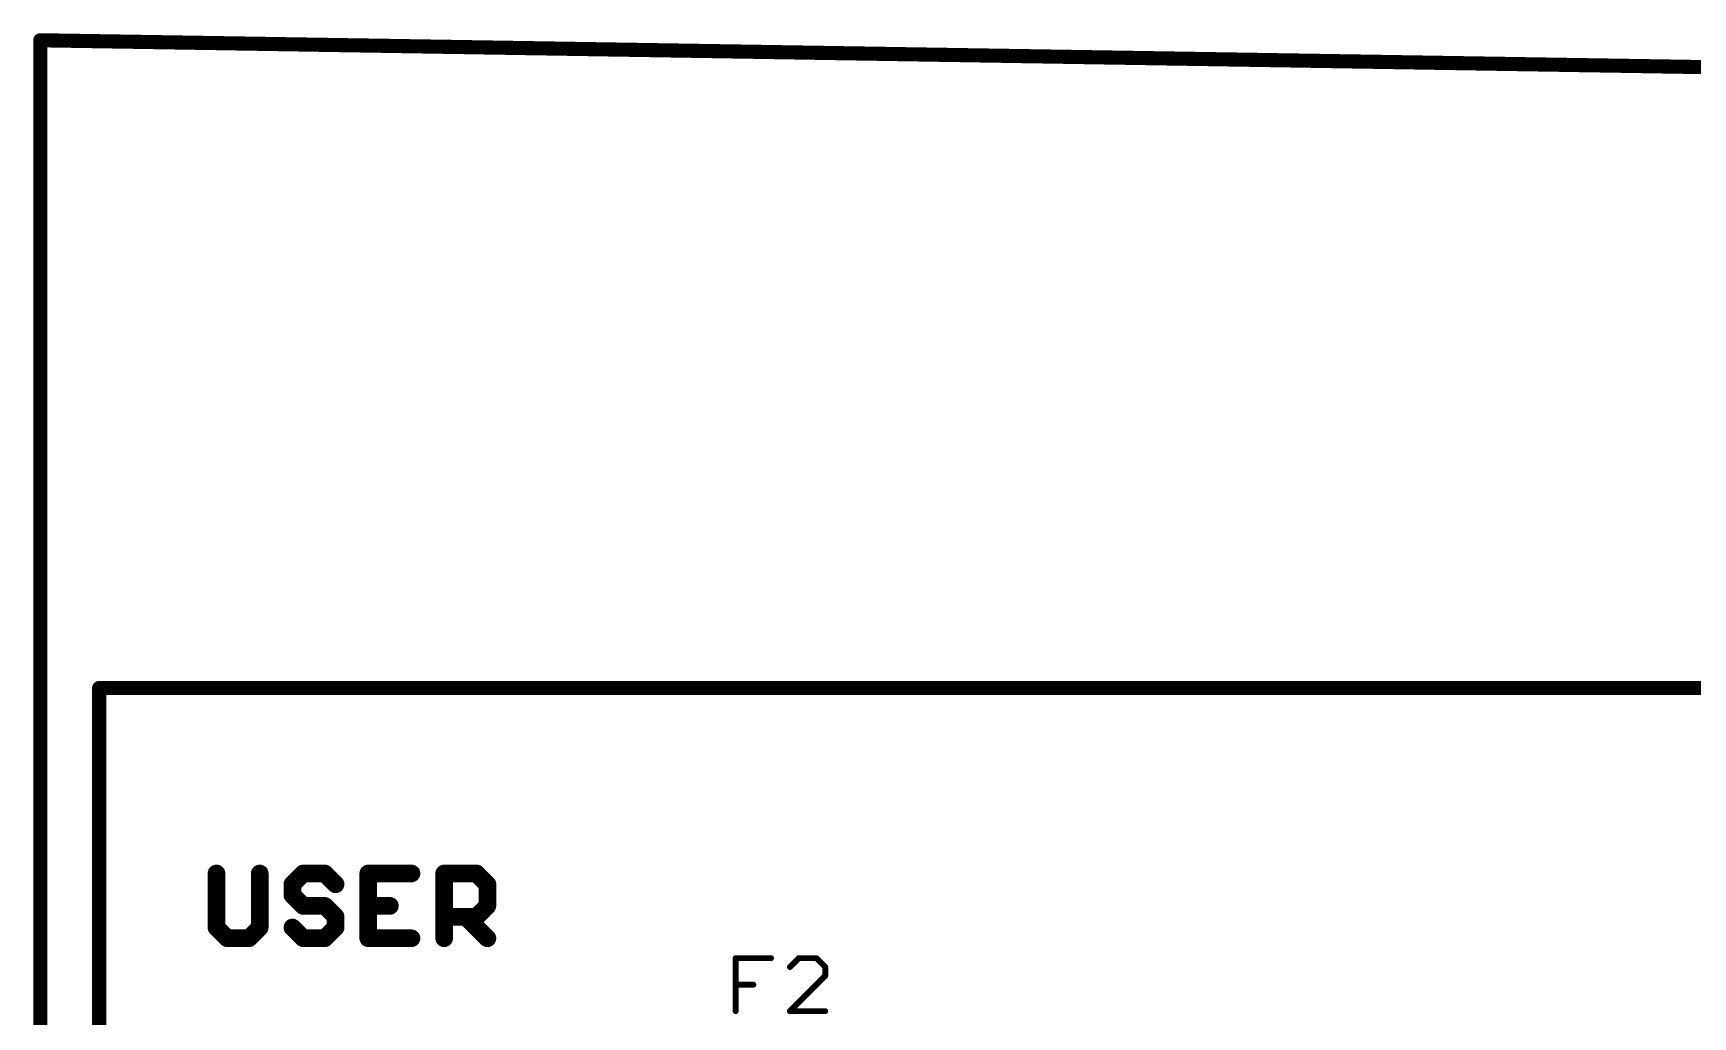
# Model space of a CAD drawing. Extents: x -1 to 156, y 2 to 108.
# Drawn here: x -1.42 to 34.38, y 86.89 to 108.1 of the extents above; entities that cross this region are included whole.
import ezdxf

# ---------------------------------------------------------------- set-up
doc = ezdxf.new("R2010")
doc.units = 0
for name, color, linetype in [('1', 22, 'CONTINUOUS'), ('16', 175, 'CONTINUOUS'), ('20', 7, 'CONTINUOUS'), ('25', 253, 'CONTINUOUS')]:
    doc.layers.add(name, color=color, linetype=linetype)

msp = doc.modelspace()

# ---------------------------------------------------------------- linework, layer by layer
at = {"layer": '1'}
for points, const_width in [([(-1.27, 107.95), (156.21, 105.41)], 0.3048), ([(-1.27, 6.35), (-1.27, 107.95)], 0.3048), ([(2.5319, 89.9807), (2.5319, 88.8155)], 0.381), ([(3.464, 88.8155), (3.464, 89.9807)], 0.381), ([(4.4021, 89.9807), (4.169, 89.7477)], 0.381), ([(4.169, 89.7477), (4.169, 89.5146)], 0.381), ([(4.8681, 89.9807), (4.4021, 89.9807)], 0.381), ([(5.1012, 89.7477), (4.8681, 89.9807)], 0.381), ([(6.7383, 89.9807), (5.8062, 89.9807)], 0.381), ([(5.8062, 89.9807), (5.8062, 88.5825)], 0.381), ([(7.4433, 88.5825), (7.4433, 89.9807)], 0.381), ([(7.4433, 89.9807), (8.1424, 89.9807)], 0.381), ([(8.1424, 89.9807), (8.3755, 89.7477)], 0.381), ([(8.3755, 89.7477), (8.3755, 89.2816)], 0.381), ([(4.169, 89.5146), (4.4021, 89.2816)], 0.381), ([(4.4021, 89.2816), (4.8681, 89.2816)], 0.381), ([(4.8681, 89.2816), (5.1012, 89.0486)], 0.381), ([(5.1012, 89.0486), (5.1012, 88.8155)], 0.381), ([(5.8062, 89.2816), (6.2722, 89.2816)], 0.381), ([(8.1424, 89.0486), (7.4433, 89.0486)], 0.381), ([(7.9094, 89.0486), (8.3755, 88.5825)], 0.381), ([(8.3755, 89.2816), (8.1424, 89.0486)], 0.381), ([(2.5319, 88.8155), (2.7649, 88.5825)], 0.381), ([(3.231, 88.5825), (3.464, 88.8155)], 0.381), ([(4.4021, 88.5825), (4.169, 88.8155)], 0.381), ([(5.1012, 88.8155), (4.8681, 88.5825)], 0.381), ([(2.7649, 88.5825), (3.231, 88.5825)], 0.381), ([(4.8681, 88.5825), (4.4021, 88.5825)], 0.381), ([(5.8062, 88.5825), (6.7383, 88.5825)], 0.381)]:
    msp.add_lwpolyline(points, dxfattribs=dict(at, const_width=const_width))
for points, const_width in [([(-1.2688, 108.0262, 1), (-1.2712, 107.8738)], 0.1524), ([(-1.1938, 107.95, 1), (-1.3462, 107.95)], 0.1524), ([(2.6271, 89.9807, 1), (2.4366, 89.9807)], 0.1905), ([(3.5592, 89.9807, 1), (3.3687, 89.9807)], 0.1905), ([(4.2643, 89.7477, 1), (4.0738, 89.7477)], 0.1905), ([(4.1017, 89.815, 1), (4.2364, 89.6803)], 0.1905), ([(4.4021, 90.0759, 1), (4.4021, 89.8854)], 0.1905), ([(4.4694, 89.9133, 1), (4.3347, 90.048)], 0.1905), ([(4.9355, 90.048, 1), (4.8008, 89.9133)], 0.1905), ([(4.8681, 89.8854, 1), (4.8681, 90.0759)], 0.1905), ([(5.0338, 89.6803, 1), (5.1685, 89.815)], 0.1905), ([(5.9014, 89.9807, 1), (5.7109, 89.9807)], 0.1905), ([(5.8062, 90.0759, 1), (5.8062, 89.8854)], 0.1905), ([(6.7383, 89.8854, 1), (6.7383, 90.0759)], 0.1905), ([(7.5386, 89.9807, 1), (7.3481, 89.9807)], 0.1905), ([(7.4433, 90.0759, 1), (7.4433, 89.8854)], 0.1905), ([(8.2098, 90.048, 1), (8.0751, 89.9133)], 0.1905), ([(8.1424, 89.8854, 1), (8.1424, 90.0759)], 0.1905), ([(8.4707, 89.7477, 1), (8.2802, 89.7477)], 0.1905), ([(8.3081, 89.6803, 1), (8.4428, 89.815)], 0.1905), ([(4.2364, 89.582, 1), (4.1017, 89.4473)], 0.1905), ([(4.0738, 89.5146, 1), (4.2643, 89.5146)], 0.1905), ([(4.4021, 89.3768, 1), (4.4021, 89.1863)], 0.1905), ([(4.3347, 89.2142, 1), (4.4694, 89.3489)], 0.1905), ([(4.9355, 89.3489, 1), (4.8008, 89.2142)], 0.1905), ([(4.8681, 89.1863, 1), (4.8681, 89.3768)], 0.1905), ([(5.1964, 89.0486, 1), (5.0059, 89.0486)], 0.1905), ([(5.0338, 88.9812, 1), (5.1685, 89.1159)], 0.1905), ([(5.8062, 89.3768, 1), (5.8062, 89.1863)], 0.1905), ([(6.2722, 89.1863, 1), (6.2722, 89.3768)], 0.1905), ([(7.4433, 89.1438, 1), (7.4433, 88.9533)], 0.1905), ([(7.9767, 89.1159, 1), (7.842, 88.9812)], 0.1905), ([(8.0751, 89.1159, 1), (8.2098, 88.9812)], 0.1905), ([(8.1424, 88.9533, 1), (8.1424, 89.1438)], 0.1905), ([(8.2802, 89.2816, 1), (8.4707, 89.2816)], 0.1905), ([(8.4428, 89.2142, 1), (8.3081, 89.3489)], 0.1905), ([(2.4366, 88.8155, 1), (2.6271, 88.8155)], 0.1905), ([(2.5992, 88.8829, 1), (2.4645, 88.7482)], 0.1905), ([(3.3687, 88.8155, 1), (3.5592, 88.8155)], 0.1905), ([(3.5313, 88.7482, 1), (3.3966, 88.8829)], 0.1905), ([(4.2364, 88.8829, 1), (4.1017, 88.7482)], 0.1905), ([(5.0059, 88.8155, 1), (5.1964, 88.8155)], 0.1905), ([(5.1685, 88.7482, 1), (5.0338, 88.8829)], 0.1905), ([(2.7649, 88.6778, 1), (2.7649, 88.4873)], 0.1905), ([(2.6975, 88.5151, 1), (2.8322, 88.6499)], 0.1905), ([(3.1636, 88.6499, 1), (3.2983, 88.5151)], 0.1905), ([(3.231, 88.4873, 1), (3.231, 88.6778)], 0.1905), ([(4.4021, 88.6778, 1), (4.4021, 88.4873)], 0.1905), ([(4.3347, 88.5151, 1), (4.4694, 88.6499)], 0.1905), ([(4.8008, 88.6499, 1), (4.9355, 88.5151)], 0.1905), ([(4.8681, 88.4873, 1), (4.8681, 88.6778)], 0.1905), ([(5.7109, 88.5825, 1), (5.9014, 88.5825)], 0.1905), ([(5.8062, 88.6778, 1), (5.8062, 88.4873)], 0.1905), ([(6.7383, 88.4873, 1), (6.7383, 88.6778)], 0.1905), ([(7.3481, 88.5825, 1), (7.5386, 88.5825)], 0.1905), ([(8.3081, 88.5151, 1), (8.4428, 88.6499)], 0.1905)]:
    msp.add_lwpolyline(points, format="xyb", dxfattribs=dict(at, const_width=const_width))
at = {"layer": '16', "const_width": 0.3048}
for points in [[(0, 20.32), (0, 93.98)], [(0, 93.98), (35.56, 93.98)]]:
    msp.add_lwpolyline(points, dxfattribs=at)
at = {"layer": '16', "const_width": 0.1524}
for points in [[(0.0762, 93.98, 1), (-0.0762, 93.98)], [(0, 94.0562, 1), (0, 93.9038)]]:
    msp.add_lwpolyline(points, format="xyb", dxfattribs=at)
at = {"layer": '20', "const_width": 0.3048}
for points in [[(0, 93.98), (0, 20.32)], [(35.56, 93.98), (0, 93.98)]]:
    msp.add_lwpolyline(points, dxfattribs=at)
at = {"layer": '20', "const_width": 0.1524}
for points in [[(0.0762, 93.98, 1), (-0.0762, 93.98)], [(0, 94.0562, 1), (0, 93.9038)]]:
    msp.add_lwpolyline(points, format="xyb", dxfattribs=at)
at = {"layer": '25', "const_width": 0.127}
for points in [[(13.7319, 87.0109), (13.7319, 88.1549)], [(13.7319, 88.1549), (14.4945, 88.1549)], [(15.0919, 88.1549), (14.9013, 87.9642)], [(15.4733, 88.1549), (15.0919, 88.1549)], [(15.6639, 87.9642), (15.4733, 88.1549)], [(14.9013, 87.0109), (15.6639, 87.7735)], [(15.6639, 87.7735), (15.6639, 87.9642)], [(13.7319, 87.5829), (14.1132, 87.5829)], [(15.6639, 87.0109), (14.9013, 87.0109)]]:
    msp.add_lwpolyline(points, dxfattribs=at)
at = {"layer": '25', "const_width": 0.0635}
for points in [[(13.7636, 88.1549, 1), (13.7001, 88.1549)], [(13.7319, 88.1866, 1), (13.7319, 88.1231)], [(14.4945, 88.1231, 1), (14.4945, 88.1866)], [(15.0919, 88.1866, 1), (15.0919, 88.1231)], [(15.1144, 88.1324, 1), (15.0695, 88.1773)], [(15.4957, 88.1773, 1), (15.4508, 88.1324)], [(15.4733, 88.1231, 1), (15.4733, 88.1866)], [(14.8788, 87.9866, 1), (14.9237, 87.9417)], [(15.6957, 87.9642, 1), (15.6322, 87.9642)], [(15.6322, 87.7735, 1), (15.6957, 87.7735)], [(15.6415, 87.9417, 1), (15.6864, 87.9866)], [(15.6864, 87.7511, 1), (15.6415, 87.796)], [(13.7319, 87.6146, 1), (13.7319, 87.5511)], [(14.1132, 87.5511, 1), (14.1132, 87.6146)], [(13.7001, 87.0109, 1), (13.7636, 87.0109)], [(14.9013, 87.0426, 1), (14.9013, 86.9791)], [(14.8788, 87.0333, 1), (14.9237, 86.9884)], [(15.6639, 86.9791, 1), (15.6639, 87.0426)]]:
    msp.add_lwpolyline(points, format="xyb", dxfattribs=at)

doc.saveas('drawing.dxf')
